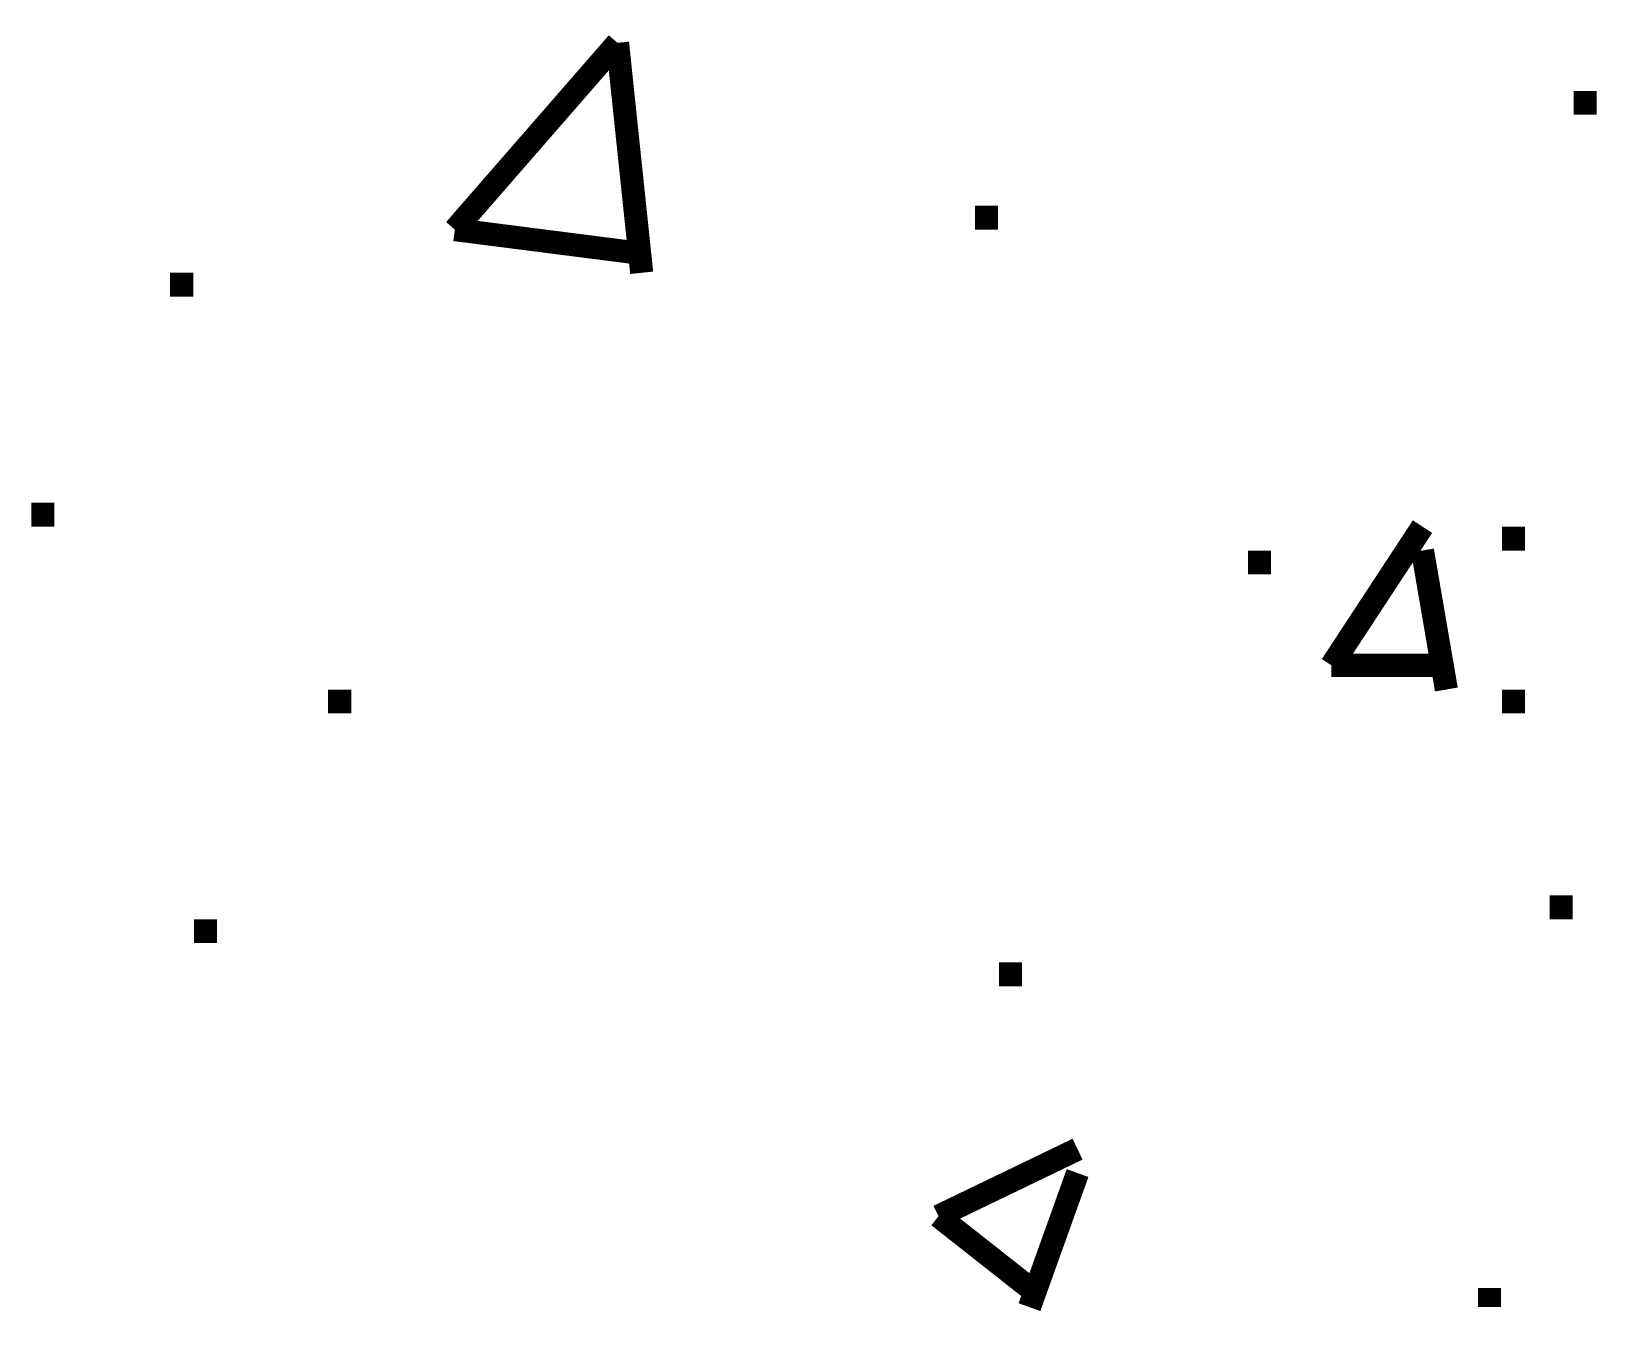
# Model space of a CAD drawing. Header units: millimetres. Extents: x 5 to 350, y 3 to 213.
# Drawn here: x 220.51 to 226.28, y 112.74 to 117.48 of the extents above; entities that cross this region are included whole.
import ezdxf

# ---------------------------------------------------------------- set-up
doc = ezdxf.new("R2010")
doc.units = ezdxf.units.MM
doc.layers.add('P', color=255, linetype='Continuous')

msp = doc.modelspace()

# ---------------------------------------------------------------- linework, layer by layer
at = {"layer": 'P', "const_width": 0.085}
for points in [[(222.074, 116.752), (222.673, 117.44)], [(222.762, 116.593), (222.673, 117.44)], [(226.236, 117.175), (226.236, 117.263)], [(224.032, 116.752), (224.032, 116.84)], [(222.074, 116.752), (222.762, 116.664)], [(221.068, 116.505), (221.068, 116.593)], [(220.557, 115.658), (220.557, 115.746)], [(225.302, 115.147), (225.637, 115.658)], [(225.972, 115.57), (225.972, 115.658)], [(225.037, 115.482), (225.037, 115.57)], [(225.725, 115.058), (225.637, 115.57)], [(225.302, 115.147), (225.725, 115.147)], [(221.65, 114.97), (221.65, 115.058)], [(225.972, 114.97), (225.972, 115.058)], [(226.148, 114.212), (226.148, 114.3)], [(221.156, 114.124), (221.156, 114.212)], [(224.12, 113.965), (224.12, 114.053)], [(223.855, 113.118), (224.367, 113.365)], [(224.19, 112.783), (224.367, 113.277)], [(223.855, 113.118), (224.19, 112.854)], [(225.884, 112.783), (225.884, 112.854)]]:
    msp.add_lwpolyline(points, dxfattribs=at)

doc.saveas('drawing.dxf')
